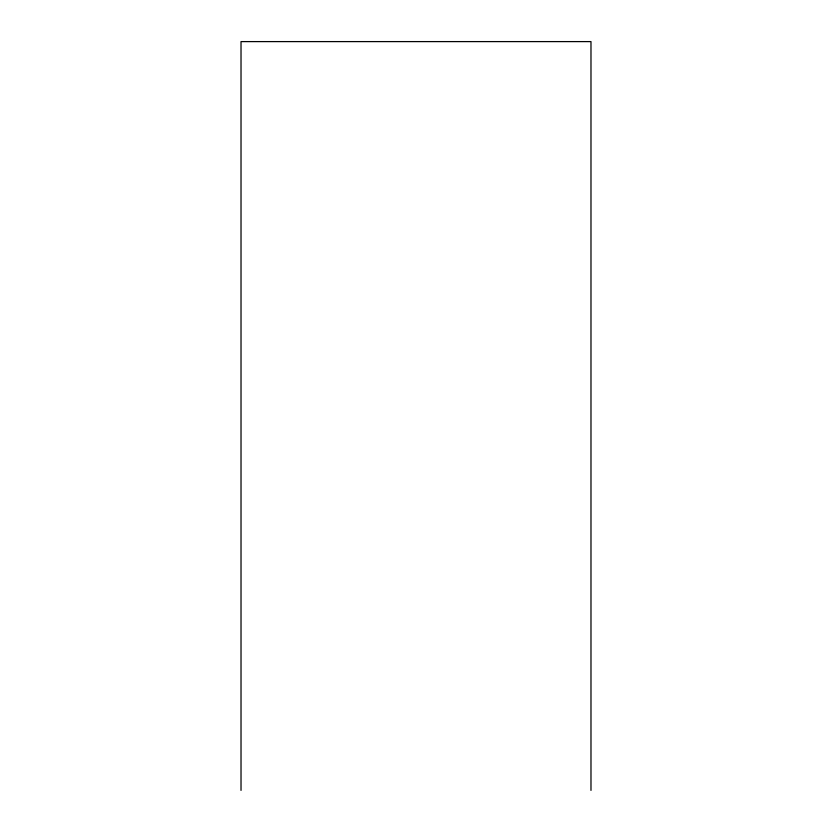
<?xml version="1.0" encoding="UTF-8"?>
<svg xmlns="http://www.w3.org/2000/svg" width="832" height="832" viewBox="0 0 832 832"><rect width="100%" height="100%" fill="white"/><g stroke="black" fill="none" stroke-linecap="round" stroke-linejoin="round"><path stroke-width="1.25" d="M590.98 790.4L590.98 41.6L241.02 41.6L241.02 790.4"/></g></svg>
